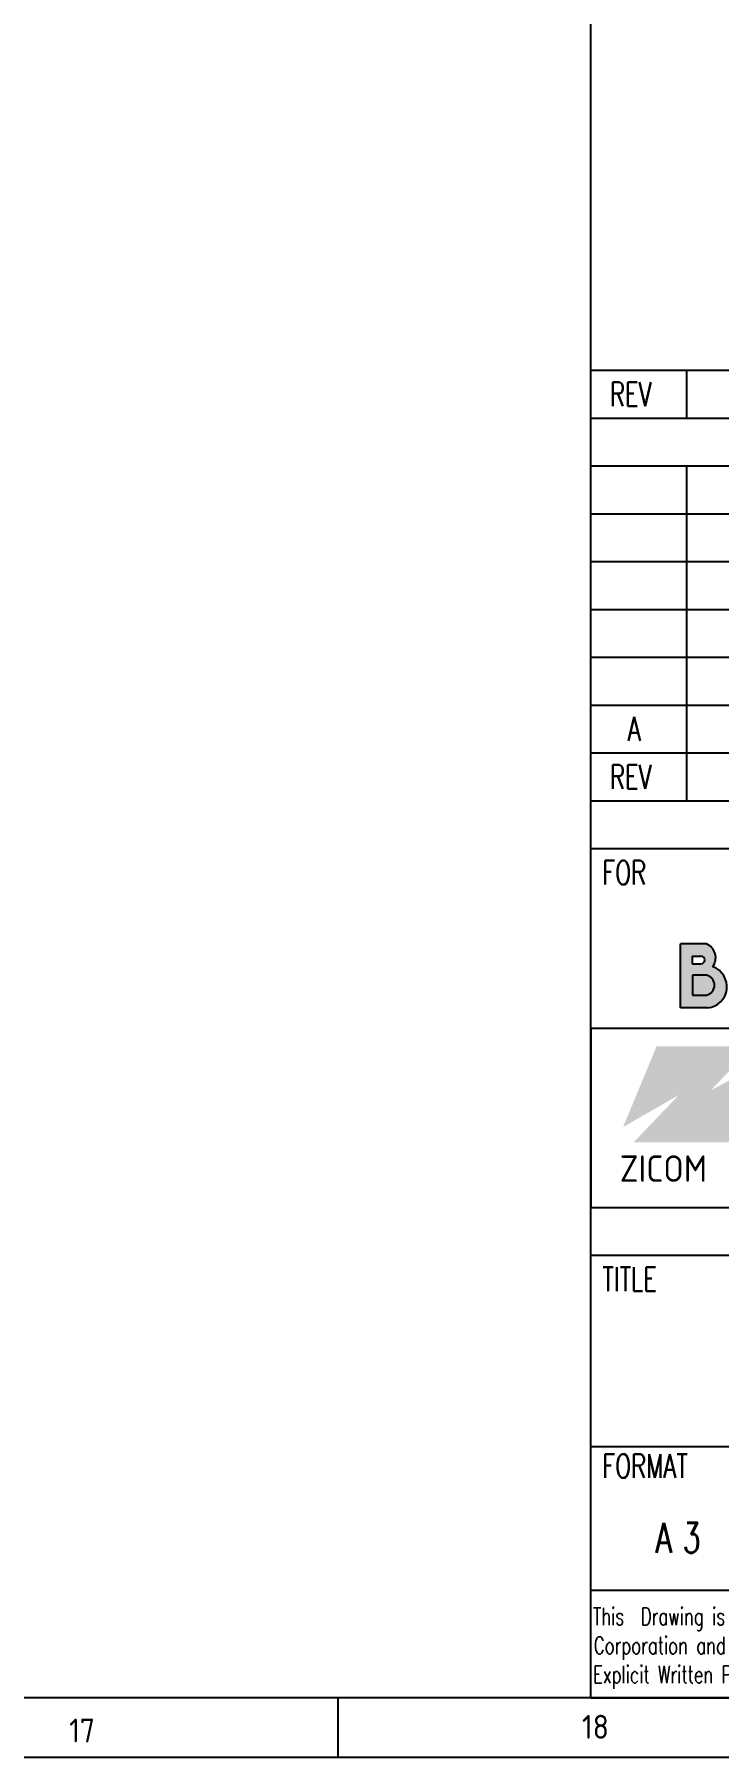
# Model space of a CAD drawing. Header units: inches. Extents: x 985 to 11353, y 526 to 2181.
# Drawn here: x 9292.2 to 9399.4, y 1067.5 to 1337.6 of the extents above; entities that cross this region are included whole.
import ezdxf

# ---------------------------------------------------------------- set-up
doc = ezdxf.new("R2010")
doc.units = ezdxf.units.IN
doc.header["$MEASUREMENT"] = 0
doc.layers.add('BORDER', color=7, linetype='Continuous')
doc.layers.add('CABLE ROUTE FOR TOTAL PLANE-EMBED 2_DWG$0$SILICAGEL BORDER', color=7, linetype='Continuous')
doc.styles.add('1', font='isocp.shx')
doc.styles.add('CABLE ROUTE FOR TOTAL PLANE-EMBED 2_DWG$0$txt.shx', font='')
doc.styles.add('HZTXT', font='simplex.shx', dxfattribs={"width": 0.7})
doc.styles.get("Standard").update_dxf_attribs({"font": 'isocp3.shx'})
doc.styles.get('CABLE ROUTE FOR TOTAL PLANE-EMBED 2_DWG$0$txt.shx').set_extended_font_data('txt.shx')

# ---------------------------------------------------------------- blocks, each defined once
blk = doc.blocks.new('240A1')
at = {"lineweight": -3, "true_color": 0x008500}
h = blk.add_hatch(color=96, dxfattribs=at)
h.paths.add_polyline_path([(1046021.14, 286312.47, 0.493757), (1046020.63, 286314.39), (1046018.46, 286314.39), (1046018.46, 286309.05), (1046020.74, 286309.05, 0.808017)])
h.paths.add_polyline_path([(1046020.17, 286312.73), (1046019.43, 286312.73), (1046019.43, 286313.35), (1046020.17, 286313.36, -1.005901)], flags=16)
at = {"lineweight": -3, "true_color": 0xff3333}
blk.add_hatch(color=20, dxfattribs=at).paths.add_polyline_path([(1046025.43, 286304.48), (1046022.46, 286297.79), (1046014.54, 286297.79), (1046018.32, 286301.75), (1046013.66, 286299.07), (1046016.46, 286305.82), (1046024.5, 286305.82), (1046021, 286302.15)])
at = {"lineweight": -3}
for p, q in [((1046010.97, 286362.35), (1046010.97, 286835.35)), ((1046010.97, 286251.35), (1046010.97, 286362.35)), ((1046010.97, 286362.35), (1046110.97, 286362.35)), ((1046018.97, 286362.35), (1046018.97, 286358.35)), ((1046010.97, 286358.35), (1046110.97, 286358.35)), ((1046010.97, 286354.35), (1046110.97, 286354.35)), ((1046018.97, 286354.35), (1046018.97, 286326.35)), ((1046010.97, 286350.35), (1046110.97, 286350.35)), ((1046010.97, 286346.35), (1046110.97, 286346.35)), ((1046010.97, 286342.35), (1046110.97, 286342.35)), ((1046010.97, 286338.35), (1046110.97, 286338.35)), ((1046010.97, 286334.35), (1046110.97, 286334.35)), ((1046010.97, 286334.35), (1046110.97, 286334.35)), ((1046010.97, 286330.35), (1046110.97, 286330.35)), ((1046010.97, 286326.35), (1046110.97, 286326.35)), ((1046010.97, 286322.35), (1046110.97, 286322.35)), ((1046010.97, 286292.35), (1046110.97, 286292.35)), ((1046010.97, 286288.35), (1046110.97, 286288.35)), ((1046010.97, 286272.35), (1046110.97, 286272.35)), ((1046010.97, 286260.35), (1046110.97, 286260.35)), ((1046010.97, 286260.35), (1046110.97, 286260.35)), ((1046010.97, 286251.35), (1046110.97, 286251.35))]:
    blk.add_line(p, q, dxfattribs=at)
at = {"color": 96, "lineweight": -3, "true_color": 0x008500}
for p, q in [((1046020.63, 286314.39), (1046018.46, 286314.39)), ((1046018.46, 286309.05), (1046018.46, 286314.39)), ((1046019.43, 286313.35), (1046020.17, 286313.36)), ((1046019.43, 286313.35), (1046019.43, 286312.73)), ((1046019.43, 286312.73), (1046020.17, 286312.73)), ((1046020.63, 286311.76), (1046019.46, 286311.76)), ((1046019.46, 286311.76), (1046019.46, 286310.1)), ((1046020.74, 286309.05), (1046018.46, 286309.05)), ((1046019.46, 286310.1), (1046020.63, 286310.1))]:
    blk.add_line(p, q, dxfattribs=at)
at = {"color": 0, "lineweight": -3}
for p, q in [((1046010.97, 286307.35), (1046010.97, 286292.35)), ((1046010.97, 286307.35), (1046110.97, 286307.35)), ((1045989.82, 286251.35), (1045989.82, 286246.35))]:
    blk.add_line(p, q, dxfattribs=at)
at = {"color": 5, "lineweight": -3}
blk.add_lwpolyline([(1045274.97, 286840.35), (1046115.97, 286840.35), (1046115.97, 286246.35), (1045274.97, 286246.35)], close=True, dxfattribs=at)
at = {"color": 0, "lineweight": -3}
blk.add_lwpolyline([(1045279.97, 286835.35), (1046110.97, 286835.35), (1046110.97, 286251.35), (1045279.97, 286251.35)], close=True, dxfattribs=at)
at = {"color": 96, "lineweight": -3, "true_color": 0x008500}
for centre, radius, start, end in [((1046020.17, 286313.04), 0.315, 270, 90), ((1046020.15, 286313.23), 1.25, 322.3355, 67.4483), ((1046020.46, 286310.93), 0.847, 281.847, 78.153), ((1046020.58, 286310.8), 1.76, 275.4204, 71.1755)]:
    blk.add_arc(centre, radius, start, end, dxfattribs=at)
at = {"lineweight": -3, "style": 'HZTXT', "width": 0.7}
for s, height, p in [('REV', 2, (1046012.57, 286359.35)), ('REV', 2, (1046012.57, 286327.35)), (' FOR', 2, (1046010.97, 286319.35)), (' TITLE', 2, (1046010.97, 286285.35)), (' FORMAT', 2, (1046010.97, 286269.73)), ('A', 2.5, (1046016.39, 286263.48)), ('3', 2.5, (1046018.64, 286263.48)), ('This  Drawing is  Property of Consortium of ', 1.45, (1046011.14, 286257.43)), ('Corporation and any Information, contained  in  this  Drawing will not be  Reproduced,  Disclosed to others without', 1.45, (1046011.21, 286255)), ('Explicit Written Permission from ', 1.45, (1046011.14, 286252.57))]:
    blk.add_text(s, height=height, dxfattribs=at).set_placement(p)
at = {"lineweight": -3, "char_height": 2, "attachment_point": 1}
for s, insert in [('18', (1046010.22, 286249.92)), ('17', (1045967.36, 286249.61))]:
    blk.add_mtext_dynamic_manual_height_columns(s, width=2, gutter_width=1, heights=[0], dxfattribs=dict(at, insert=insert))
at = {"layer": 'BORDER', "color": 172, "lineweight": -3, "style": '1'}
blk.add_text('ZICOM', height=2.215, dxfattribs=at).set_placement((1046013.38, 286294.49))

msp = doc.modelspace()

# ---------------------------------------------------------------- block references
at = {"layer": 'CABLE ROUTE FOR TOTAL PLANE-EMBED 2_DWG$0$SILICAGEL BORDER', "color": 7, "xscale": 1.875, "yscale": 1.875, "zscale": 1.875}
msp.add_blockref('240A1', (-1951891.19, -535644.44), dxfattribs=at)

# ---------------------------------------------------------------- texts
at = {"layer": 'CABLE ROUTE FOR TOTAL PLANE-EMBED 2_DWG$0$SILICAGEL BORDER', "color": 4, "style": 'CABLE ROUTE FOR TOTAL PLANE-EMBED 2_DWG$0$txt.shx', "width": 0.7}
msp.add_text('A', height=3.75, dxfattribs=at).set_placement((9385.17, 1226.89))

doc.saveas('drawing.dxf')
